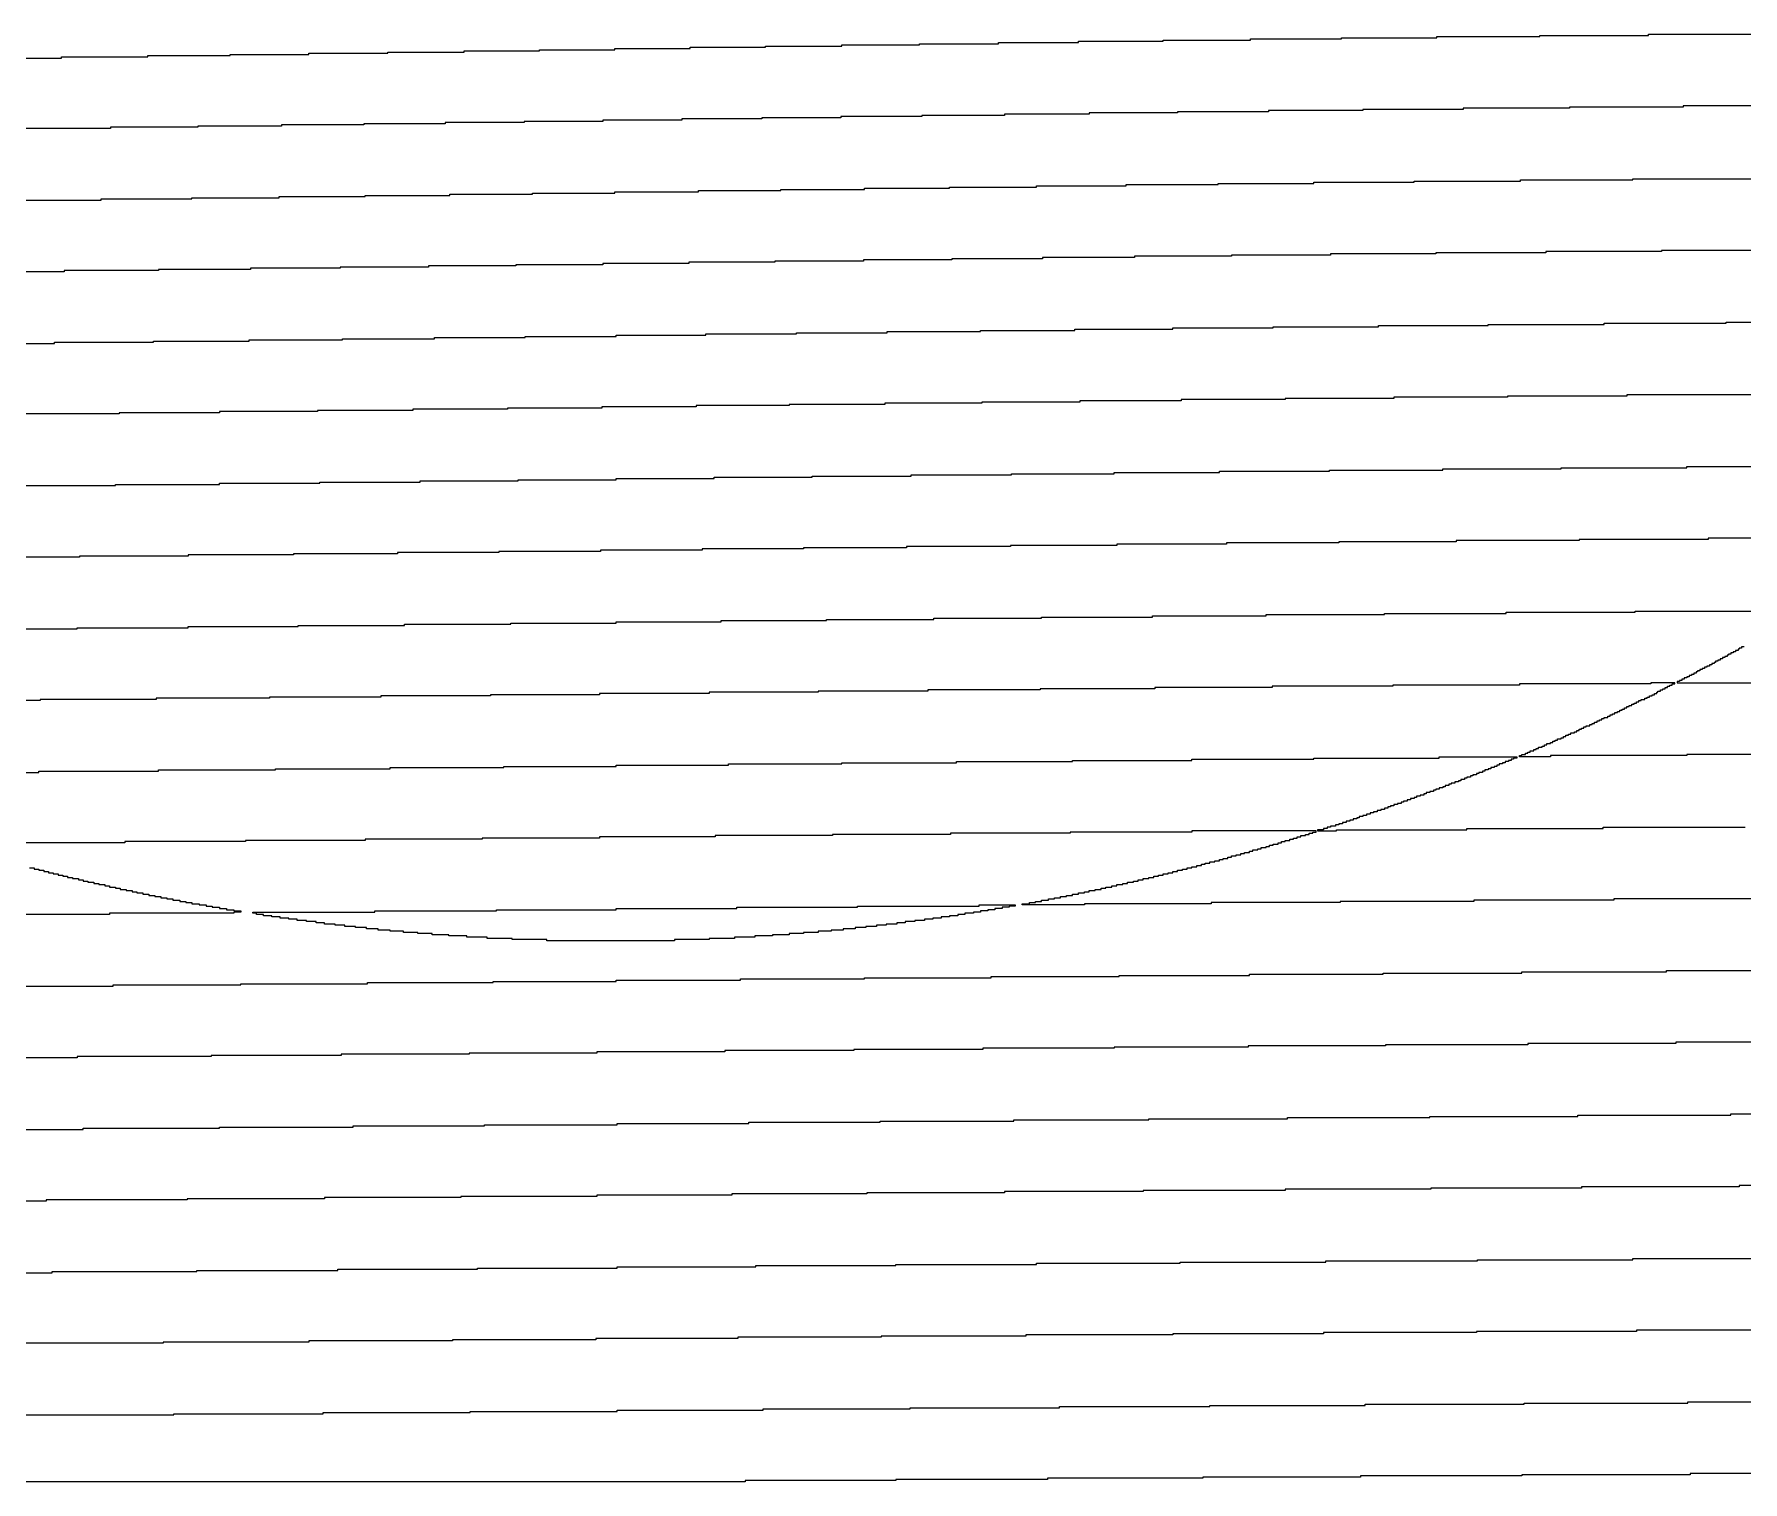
# Model space of a CAD drawing. Extents: x 600 to 5400, y 600 to 5400.
# Drawn here: x 2518 to 3948, y 600 to 1812 of the extents above; entities that cross this region are included whole.
import ezdxf

# ---------------------------------------------------------------- set-up
doc = ezdxf.new("R2010")
doc.units = 0
doc.layers.add('LG_12_W2000_ZP600_INV_LG', color=5, linetype='CONTINUOUS')

msp = doc.modelspace()

# ---------------------------------------------------------------- linework, layer by layer
at = {"layer": 'LG_12_W2000_ZP600_INV_LG'}
for points in [[(2467, 1792), (2541, 1792), (2541, 1793), (2613, 1793), (2613, 1794), (2682, 1794), (2682, 1795), (2748, 1795), (2748, 1796), (2814, 1796), (2814, 1797), (2878, 1797), (2878, 1798), (2941, 1798), (2941, 1799), (3004, 1799), (3004, 1800), (3067, 1800), (3067, 1801), (3130, 1801), (3130, 1802), (3194, 1802), (3194, 1803), (3259, 1803), (3259, 1804), (3325, 1804), (3325, 1805), (3392, 1805), (3392, 1806), (3463, 1806), (3463, 1807), (3536, 1807), (3536, 1808), (3612, 1808), (3612, 1809), (3692, 1809), (3692, 1810), (3778, 1810), (3778, 1811), (3869, 1811), (3869, 1812), (3968, 1812)], [(4000, 1752), (3898, 1752), (3898, 1751), (3803, 1751), (3803, 1750), (3714, 1750), (3714, 1749), (3630, 1749), (3630, 1748), (3551, 1748), (3551, 1747), (3475, 1747), (3475, 1746), (3401, 1746), (3401, 1745), (3330, 1745), (3330, 1744), (3261, 1744), (3261, 1743), (3193, 1743), (3193, 1742), (3127, 1742), (3127, 1741), (3060, 1741), (3060, 1740), (2994, 1740), (2994, 1739), (2928, 1739), (2928, 1738), (2862, 1738), (2862, 1737), (2794, 1737), (2794, 1736), (2725, 1736), (2725, 1735), (2655, 1735), (2655, 1734), (2582, 1734), (2582, 1733), (2507, 1733)], [(2496, 1673), (2574, 1673), (2574, 1674), (2650, 1674), (2650, 1675), (2723, 1675), (2723, 1676), (2795, 1676), (2795, 1677), (2866, 1677), (2866, 1678), (2935, 1678), (2935, 1679), (3004, 1679), (3004, 1680), (3074, 1680), (3074, 1681), (3143, 1681), (3143, 1682), (3213, 1682), (3213, 1683), (3284, 1683), (3284, 1684), (3357, 1684), (3357, 1685), (3432, 1685), (3432, 1686), (3509, 1686), (3509, 1687), (3589, 1687), (3589, 1688), (3673, 1688), (3673, 1689), (3762, 1689), (3762, 1690), (3856, 1690), (3856, 1691), (3957, 1691)], [(3984, 1631), (3880, 1631), (3880, 1630), (3783, 1630), (3783, 1629), (3691, 1629), (3691, 1628), (3603, 1628), (3603, 1627), (3520, 1627), (3520, 1626), (3439, 1626), (3439, 1625), (3362, 1625), (3362, 1624), (3286, 1624), (3286, 1623), (3212, 1623), (3212, 1622), (3138, 1622), (3138, 1621), (3066, 1621), (3066, 1620), (2994, 1620), (2994, 1619), (2921, 1619), (2921, 1618), (2848, 1618), (2848, 1617), (2774, 1617), (2774, 1616), (2699, 1616), (2699, 1615), (2622, 1615), (2622, 1614), (2543, 1614), (2543, 1613), (2460, 1613)], [(2450, 1553), (2535, 1553), (2535, 1554), (2618, 1554), (2618, 1555), (2698, 1555), (2698, 1556), (2776, 1556), (2776, 1557), (2853, 1557), (2853, 1558), (2929, 1558), (2929, 1559), (3005, 1559), (3005, 1560), (3080, 1560), (3080, 1561), (3156, 1561), (3156, 1562), (3232, 1562), (3232, 1563), (3310, 1563), (3310, 1564), (3389, 1564), (3389, 1565), (3471, 1565), (3471, 1566), (3555, 1566), (3555, 1567), (3643, 1567), (3643, 1568), (3735, 1568), (3735, 1569), (3832, 1569), (3832, 1570), (3934, 1570), (3934, 1571), (4044, 1571)], [(3957, 1510), (3851, 1510), (3851, 1509), (3751, 1509), (3751, 1508), (3656, 1508), (3656, 1507), (3565, 1507), (3565, 1506), (3478, 1506), (3478, 1505), (3393, 1505), (3393, 1504), (3311, 1504), (3311, 1503), (3230, 1503), (3230, 1502), (3150, 1502), (3150, 1501), (3072, 1501), (3072, 1500), (2993, 1500), (2993, 1499), (2914, 1499), (2914, 1498), (2835, 1498), (2835, 1497), (2755, 1497), (2755, 1496), (2673, 1496), (2673, 1495), (2589, 1495), (2589, 1494), (2503, 1494)], [(2496, 1434), (2586, 1434), (2586, 1435), (2673, 1435), (2673, 1436), (2757, 1436), (2757, 1437), (2841, 1437), (2841, 1438), (2923, 1438), (2923, 1439), (3005, 1439), (3005, 1440), (3087, 1440), (3087, 1441), (3169, 1441), (3169, 1442), (3252, 1442), (3252, 1443), (3336, 1443), (3336, 1444), (3422, 1444), (3422, 1445), (3510, 1445), (3510, 1446), (3602, 1446), (3602, 1447), (3697, 1447), (3697, 1448), (3796, 1448), (3796, 1449), (3901, 1449), (3901, 1450), (4013, 1450)], [(4034, 1390), (3919, 1390), (3919, 1389), (3811, 1389), (3811, 1388), (3708, 1388), (3708, 1387), (3610, 1387), (3610, 1386), (3516, 1386), (3516, 1385), (3424, 1385), (3424, 1384), (3335, 1384), (3335, 1383), (3248, 1383), (3248, 1382), (3162, 1382), (3162, 1381), (3077, 1381), (3077, 1380), (2992, 1380), (2992, 1379), (2907, 1379), (2907, 1378), (2822, 1378), (2822, 1377), (2735, 1377), (2735, 1376), (2647, 1376), (2647, 1375), (2556, 1375), (2556, 1374), (2463, 1374)], [(2458, 1314), (2554, 1314), (2554, 1315), (2647, 1315), (2647, 1316), (2739, 1316), (2739, 1317), (2828, 1317), (2828, 1318), (2917, 1318), (2917, 1319), (3005, 1319), (3005, 1320), (3093, 1320), (3093, 1321), (3181, 1321), (3181, 1322), (3271, 1322), (3271, 1323), (3361, 1323), (3361, 1324), (3454, 1324), (3454, 1325), (3549, 1325), (3549, 1326), (3648, 1326), (3648, 1327), (3750, 1327), (3750, 1328), (3858, 1328), (3858, 1329), (3971, 1329)], [(3949, 1299), (3947, 1299), (3947, 1298), (3945, 1298), (3945, 1297), (3944, 1297), (3944, 1296), (3942, 1296), (3942, 1295), (3940, 1295), (3940, 1294), (3938, 1294), (3938, 1293), (3936, 1293), (3936, 1292), (3935, 1292), (3935, 1291), (3933, 1291), (3933, 1290), (3931, 1290), (3931, 1289), (3929, 1289), (3929, 1288), (3927, 1288), (3927, 1287), (3925, 1287), (3925, 1286), (3924, 1286), (3924, 1285), (3922, 1285), (3922, 1284), (3920, 1284), (3920, 1283), (3918, 1283), (3918, 1282), (3916, 1282), (3916, 1281), (3914, 1281), (3914, 1280), (3912, 1280), (3912, 1279), (3910, 1279), (3910, 1278), (3909, 1278), (3909, 1277), (3907, 1277), (3907, 1276), (3905, 1276), (3905, 1275), (3903, 1275), (3903, 1274), (3901, 1274), (3901, 1273), (3899, 1273), (3899, 1272), (3897, 1272), (3897, 1271), (3895, 1271), (3895, 1270), (3893, 1270), (3893, 1269), (4005, 1269)], [(4022, 1209), (3901, 1209), (3901, 1208), (3787, 1208), (3787, 1207), (3761, 1207), (3761, 1208), (3763, 1208), (3763, 1209), (3766, 1209), (3766, 1210), (3768, 1210), (3768, 1211), (3770, 1211), (3770, 1212), (3773, 1212), (3773, 1213), (3775, 1213), (3775, 1214), (3777, 1214), (3777, 1215), (3780, 1215), (3780, 1216), (3782, 1216), (3782, 1217), (3784, 1217), (3784, 1218), (3787, 1218), (3787, 1219), (3789, 1219), (3789, 1220), (3791, 1220), (3791, 1221), (3793, 1221), (3793, 1222), (3796, 1222), (3796, 1223), (3798, 1223), (3798, 1224), (3800, 1224), (3800, 1225), (3802, 1225), (3802, 1226), (3804, 1226), (3804, 1227), (3807, 1227), (3807, 1228), (3809, 1228), (3809, 1229), (3811, 1229), (3811, 1230), (3813, 1230), (3813, 1231), (3815, 1231), (3815, 1232), (3817, 1232), (3817, 1233), (3820, 1233), (3820, 1234), (3822, 1234), (3822, 1235), (3824, 1235), (3824, 1236), (3826, 1236), (3826, 1237), (3828, 1237), (3828, 1238), (3830, 1238), (3830, 1239), (3832, 1239), (3832, 1240), (3835, 1240), (3835, 1241), (3837, 1241), (3837, 1242), (3839, 1242), (3839, 1243), (3841, 1243), (3841, 1244), (3843, 1244), (3843, 1245), (3845, 1245), (3845, 1246), (3847, 1246), (3847, 1247), (3849, 1247), (3849, 1248), (3851, 1248), (3851, 1249), (3853, 1249), (3853, 1250), (3855, 1250), (3855, 1251), (3857, 1251), (3857, 1252), (3859, 1252), (3859, 1253), (3861, 1253), (3861, 1254), (3863, 1254), (3863, 1255), (3866, 1255), (3866, 1256), (3868, 1256), (3868, 1257), (3870, 1257), (3870, 1258), (3872, 1258), (3872, 1259), (3874, 1259), (3874, 1260), (3876, 1260), (3876, 1261), (3877, 1261), (3877, 1262), (3879, 1262), (3879, 1263), (3881, 1263), (3881, 1264), (3883, 1264), (3883, 1265), (3885, 1265), (3885, 1266), (3887, 1266), (3887, 1267), (3889, 1267), (3889, 1268), (3891, 1268), (3891, 1269), (3871, 1269), (3871, 1268), (3761, 1268), (3761, 1267), (3655, 1267), (3655, 1266), (3554, 1266), (3554, 1265), (3456, 1265), (3456, 1264), (3360, 1264), (3360, 1263), (3266, 1263), (3266, 1262), (3174, 1262), (3174, 1261), (3083, 1261), (3083, 1260), (2991, 1260), (2991, 1259), (2900, 1259), (2900, 1258), (2808, 1258), (2808, 1257), (2715, 1257), (2715, 1256), (2620, 1256), (2620, 1255), (2523, 1255), (2523, 1254), (2423, 1254)], [(2419, 1194), (2522, 1194), (2522, 1195), (2622, 1195), (2622, 1196), (2720, 1196), (2720, 1197), (2816, 1197), (2816, 1198), (2911, 1198), (2911, 1199), (3005, 1199), (3005, 1200), (3099, 1200), (3099, 1201), (3194, 1201), (3194, 1202), (3290, 1202), (3290, 1203), (3387, 1203), (3387, 1204), (3487, 1204), (3487, 1205), (3589, 1205), (3589, 1206), (3694, 1206), (3694, 1207), (3759, 1207), (3759, 1206), (3756, 1206), (3756, 1205), (3754, 1205), (3754, 1204), (3752, 1204), (3752, 1203), (3749, 1203), (3749, 1202), (3747, 1202), (3747, 1201), (3744, 1201), (3744, 1200), (3742, 1200), (3742, 1199), (3740, 1199), (3740, 1198), (3737, 1198), (3737, 1197), (3735, 1197), (3735, 1196), (3732, 1196), (3732, 1195), (3730, 1195), (3730, 1194), (3727, 1194), (3727, 1193), (3725, 1193), (3725, 1192), (3722, 1192), (3722, 1191), (3720, 1191), (3720, 1190), (3717, 1190), (3717, 1189), (3715, 1189), (3715, 1188), (3712, 1188), (3712, 1187), (3710, 1187), (3710, 1186), (3707, 1186), (3707, 1185), (3704, 1185), (3704, 1184), (3702, 1184), (3702, 1183), (3699, 1183), (3699, 1182), (3697, 1182), (3697, 1181), (3694, 1181), (3694, 1180), (3691, 1180), (3691, 1179), (3689, 1179), (3689, 1178), (3686, 1178), (3686, 1177), (3683, 1177), (3683, 1176), (3681, 1176), (3681, 1175), (3678, 1175), (3678, 1174), (3675, 1174), (3675, 1173), (3673, 1173), (3673, 1172), (3670, 1172), (3670, 1171), (3667, 1171), (3667, 1170), (3664, 1170), (3664, 1169), (3662, 1169), (3662, 1168), (3659, 1168), (3659, 1167), (3656, 1167), (3656, 1166), (3653, 1166), (3653, 1165), (3651, 1165), (3651, 1164), (3648, 1164), (3648, 1163), (3645, 1163), (3645, 1162), (3642, 1162), (3642, 1161), (3639, 1161), (3639, 1160), (3636, 1160), (3636, 1159), (3633, 1159), (3633, 1158), (3630, 1158), (3630, 1157), (3627, 1157), (3627, 1156), (3625, 1156), (3625, 1155), (3622, 1155), (3622, 1154), (3619, 1154), (3619, 1153), (3616, 1153), (3616, 1152), (3613, 1152), (3613, 1151), (3610, 1151), (3610, 1150), (3607, 1150), (3607, 1149), (3603, 1149), (3603, 1148), (3600, 1148), (3600, 1147), (3597, 1147), (3597, 1146), (3592, 1146), (3592, 1145), (3608, 1145), (3608, 1146), (3717, 1146), (3717, 1147), (3831, 1147), (3831, 1148), (3950, 1148)], [(3961, 1088), (3840, 1088), (3840, 1087), (3723, 1087), (3723, 1086), (3611, 1086), (3611, 1085), (3503, 1085), (3503, 1084), (3397, 1084), (3397, 1083), (3345, 1083), (3345, 1084), (3351, 1084), (3351, 1085), (3356, 1085), (3356, 1086), (3361, 1086), (3361, 1087), (3367, 1087), (3367, 1088), (3372, 1088), (3372, 1089), (3377, 1089), (3377, 1090), (3382, 1090), (3382, 1091), (3387, 1091), (3387, 1092), (3392, 1092), (3392, 1093), (3397, 1093), (3397, 1094), (3401, 1094), (3401, 1095), (3406, 1095), (3406, 1096), (3411, 1096), (3411, 1097), (3415, 1097), (3415, 1098), (3420, 1098), (3420, 1099), (3424, 1099), (3424, 1100), (3429, 1100), (3429, 1101), (3433, 1101), (3433, 1102), (3438, 1102), (3438, 1103), (3442, 1103), (3442, 1104), (3446, 1104), (3446, 1105), (3451, 1105), (3451, 1106), (3455, 1106), (3455, 1107), (3459, 1107), (3459, 1108), (3463, 1108), (3463, 1109), (3467, 1109), (3467, 1110), (3471, 1110), (3471, 1111), (3475, 1111), (3475, 1112), (3479, 1112), (3479, 1113), (3483, 1113), (3483, 1114), (3487, 1114), (3487, 1115), (3491, 1115), (3491, 1116), (3495, 1116), (3495, 1117), (3498, 1117), (3498, 1118), (3502, 1118), (3502, 1119), (3506, 1119), (3506, 1120), (3510, 1120), (3510, 1121), (3513, 1121), (3513, 1122), (3517, 1122), (3517, 1123), (3520, 1123), (3520, 1124), (3524, 1124), (3524, 1125), (3528, 1125), (3528, 1126), (3531, 1126), (3531, 1127), (3535, 1127), (3535, 1128), (3538, 1128), (3538, 1129), (3542, 1129), (3542, 1130), (3545, 1130), (3545, 1131), (3549, 1131), (3549, 1132), (3552, 1132), (3552, 1133), (3555, 1133), (3555, 1134), (3559, 1134), (3559, 1135), (3562, 1135), (3562, 1136), (3565, 1136), (3565, 1137), (3569, 1137), (3569, 1138), (3572, 1138), (3572, 1139), (3575, 1139), (3575, 1140), (3578, 1140), (3578, 1141), (3582, 1141), (3582, 1142), (3585, 1142), (3585, 1143), (3588, 1143), (3588, 1144), (3591, 1144), (3591, 1145), (3487, 1145), (3487, 1144), (3385, 1144), (3385, 1143), (3285, 1143), (3285, 1142), (3186, 1142), (3186, 1141), (3088, 1141), (3088, 1140), (2991, 1140), (2991, 1139), (2893, 1139), (2893, 1138), (2795, 1138), (2795, 1137), (2695, 1137), (2695, 1136), (2594, 1136), (2594, 1135), (2490, 1135)], [(2514, 1114), (2518, 1114), (2518, 1113), (2522, 1113), (2522, 1112), (2526, 1112), (2526, 1111), (2530, 1111), (2530, 1110), (2534, 1110), (2534, 1109), (2538, 1109), (2538, 1108), (2542, 1108), (2542, 1107), (2546, 1107), (2546, 1106), (2550, 1106), (2550, 1105), (2555, 1105), (2555, 1104), (2559, 1104), (2559, 1103), (2563, 1103), (2563, 1102), (2568, 1102), (2568, 1101), (2572, 1101), (2572, 1100), (2577, 1100), (2577, 1099), (2581, 1099), (2581, 1098), (2586, 1098), (2586, 1097), (2590, 1097), (2590, 1096), (2595, 1096), (2595, 1095), (2600, 1095), (2600, 1094), (2604, 1094), (2604, 1093), (2609, 1093), (2609, 1092), (2614, 1092), (2614, 1091), (2619, 1091), (2619, 1090), (2624, 1090), (2624, 1089), (2629, 1089), (2629, 1088), (2634, 1088), (2634, 1087), (2640, 1087), (2640, 1086), (2645, 1086), (2645, 1085), (2650, 1085), (2650, 1084), (2656, 1084), (2656, 1083), (2662, 1083), (2662, 1082), (2667, 1082), (2667, 1081), (2673, 1081), (2673, 1080), (2679, 1080), (2679, 1079), (2685, 1079), (2685, 1078), (2691, 1078), (2691, 1077), (2685, 1077), (2685, 1076), (2581, 1076), (2581, 1075), (2474, 1075)], [(2474, 1015), (2584, 1015), (2584, 1016), (2691, 1016), (2691, 1017), (2797, 1017), (2797, 1018), (2902, 1018), (2902, 1019), (3005, 1019), (3005, 1020), (3109, 1020), (3109, 1021), (3213, 1021), (3213, 1022), (3319, 1022), (3319, 1023), (3426, 1023), (3426, 1024), (3535, 1024), (3535, 1025), (3647, 1025), (3647, 1026), (3763, 1026), (3763, 1027), (3884, 1027), (3884, 1028), (4011, 1028)], [(4022, 968), (3892, 968), (3892, 967), (3768, 967), (3768, 966), (3649, 966), (3649, 965), (3534, 965), (3534, 964), (3422, 964), (3422, 963), (3312, 963), (3312, 962), (3204, 962), (3204, 961), (3096, 961), (3096, 960), (2989, 960), (2989, 959), (2882, 959), (2882, 958), (2775, 958), (2775, 957), (2666, 957), (2666, 956), (2554, 956), (2554, 955), (2441, 955)], [(2442, 895), (2559, 895), (2559, 896), (2673, 896), (2673, 897), (2785, 897), (2785, 898), (2895, 898), (2895, 899), (3006, 899), (3006, 900), (3116, 900), (3116, 901), (3226, 901), (3226, 902), (3338, 902), (3338, 903), (3451, 903), (3451, 904), (3567, 904), (3567, 905), (3686, 905), (3686, 906), (3810, 906), (3810, 907), (3938, 907), (3938, 908), (4072, 908)], [(4082, 848), (3945, 848), (3945, 847), (3813, 847), (3813, 846), (3687, 846), (3687, 845), (3565, 845), (3565, 844), (3446, 844), (3446, 843), (3330, 843), (3330, 842), (3215, 842), (3215, 841), (3102, 841), (3102, 840), (2989, 840), (2989, 839), (2875, 839), (2875, 838), (2761, 838), (2761, 837), (2646, 837), (2646, 836), (2528, 836), (2528, 835), (2408, 835)], [(2410, 775), (2533, 775), (2533, 776), (2654, 776), (2654, 777), (2772, 777), (2772, 778), (2889, 778), (2889, 779), (3006, 779), (3006, 780), (3122, 780), (3122, 781), (3239, 781), (3239, 782), (3357, 782), (3357, 783), (3477, 783), (3477, 784), (3599, 784), (3599, 785), (3726, 785), (3726, 786), (3856, 786), (3856, 787), (3991, 787)], [(3997, 727), (3859, 727), (3859, 726), (3725, 726), (3725, 725), (3597, 725), (3597, 724), (3471, 724), (3471, 723), (3348, 723), (3348, 722), (3227, 722), (3227, 721), (3107, 721), (3107, 720), (2988, 720), (2988, 719), (2868, 719), (2868, 718), (2748, 718), (2748, 717), (2626, 717), (2626, 716), (2502, 716)], [(2508, 656), (2635, 656), (2635, 657), (2760, 657), (2760, 658), (2883, 658), (2883, 659), (3006, 659), (3006, 660), (3128, 660), (3128, 661), (3251, 661), (3251, 662), (3376, 662), (3376, 663), (3502, 663), (3502, 664), (3632, 664), (3632, 665), (3765, 665), (3765, 666), (3902, 666), (3902, 667), (4045, 667)], [(4049, 607), (3904, 607), (3904, 606), (3763, 606), (3763, 605), (3628, 605), (3628, 604), (3496, 604), (3496, 603), (3366, 603), (3366, 602), (3239, 602), (3239, 601), (3113, 601), (3113, 600), (600, 600)]]:
    msp.add_lwpolyline(points, dxfattribs=at)
msp.add_lwpolyline([(3339, 1083), (3339, 1082), (3334, 1082), (3334, 1081), (3328, 1081), (3328, 1080), (3322, 1080), (3322, 1079), (3316, 1079), (3316, 1078), (3310, 1078), (3310, 1077), (3304, 1077), (3304, 1076), (3297, 1076), (3297, 1075), (3291, 1075), (3291, 1074), (3284, 1074), (3284, 1073), (3277, 1073), (3277, 1072), (3270, 1072), (3270, 1071), (3263, 1071), (3263, 1070), (3255, 1070), (3255, 1069), (3247, 1069), (3247, 1068), (3240, 1068), (3240, 1067), (3231, 1067), (3231, 1066), (3223, 1066), (3223, 1065), (3214, 1065), (3214, 1064), (3205, 1064), (3205, 1063), (3195, 1063), (3195, 1062), (3185, 1062), (3185, 1061), (3174, 1061), (3174, 1060), (3162, 1060), (3162, 1059), (3150, 1059), (3150, 1058), (3136, 1058), (3136, 1057), (3121, 1057), (3121, 1056), (3104, 1056), (3104, 1055), (3083, 1055), (3083, 1054), (3054, 1054), (3054, 1053), (2947, 1053), (2947, 1054), (2918, 1054), (2918, 1055), (2897, 1055), (2897, 1056), (2880, 1056), (2880, 1057), (2865, 1057), (2865, 1058), (2851, 1058), (2851, 1059), (2839, 1059), (2839, 1060), (2827, 1060), (2827, 1061), (2816, 1061), (2816, 1062), (2806, 1062), (2806, 1063), (2796, 1063), (2796, 1064), (2787, 1064), (2787, 1065), (2778, 1065), (2778, 1066), (2770, 1066), (2770, 1067), (2761, 1067), (2761, 1068), (2754, 1068), (2754, 1069), (2746, 1069), (2746, 1070), (2738, 1070), (2738, 1071), (2731, 1071), (2731, 1072), (2724, 1072), (2724, 1073), (2717, 1073), (2717, 1074), (2710, 1074), (2710, 1075), (2704, 1075), (2704, 1076), (2701, 1076), (2701, 1077), (2803, 1077), (2803, 1078), (2905, 1078), (2905, 1079), (3005, 1079), (3005, 1080), (3106, 1080), (3106, 1081), (3207, 1081), (3207, 1082), (3309, 1082), (3309, 1083)], close=True, dxfattribs=at)

doc.saveas('drawing.dxf')
